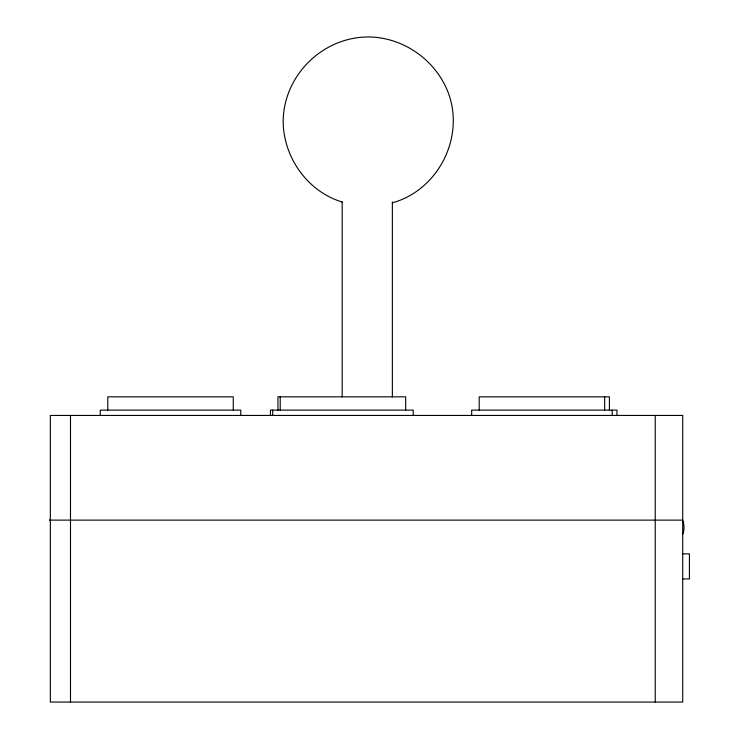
<?xml version="1.0" encoding="UTF-8"?>
<svg xmlns="http://www.w3.org/2000/svg" width="739" height="739" viewBox="0 0 739 739"><rect width="100%" height="100%" fill="white"/><g stroke="black" fill="none" stroke-linecap="round" stroke-linejoin="round"><path stroke-width="1.11" d="M392.391 202.846C435.659 190.773 462.171 143.033 450.541 99.811C440.555 63.572 405.859 37.153 368.299 36.95C322.315 37.089 283.333 75.701 283.166 121.769C283.554 157.499 307.636 191.66 342.166 201.996M49.578 520.117L682.716 520.117A17.126 12.277 70.4 0 1 682.697 534.417M682.716 553.862L689.422 553.862L689.422 578.951L682.716 578.951M655.234 415.447L655.234 702.05M616.945 415.447L616.945 410.108L471.658 410.108L471.658 415.447M612.188 410.108L612.188 415.447M609.416 410.108L609.416 396.834L479.186 396.834L479.186 410.108M604.659 396.834L604.659 410.108M413.221 415.447L413.221 410.108L270.437 410.108L270.437 415.447M405.693 410.108L405.693 396.834L277.966 396.834L277.966 410.108M392.363 201.876L392.363 396.972M342.175 201.876L342.175 396.972M280.22 396.834L280.22 410.108M272.691 410.108L272.691 415.447M240.794 415.447L240.794 410.108L100.264 410.108L100.264 415.447M233.265 410.108L233.265 396.834L107.792 396.834L107.792 410.108M70.491 415.447L70.491 702.05M50.335 520.117A18.401 1.903 0 0 1 50.391 519.535M682.716 415.447L50.335 415.447L50.335 702.05L682.716 702.05L682.716 415.447"/></g></svg>
